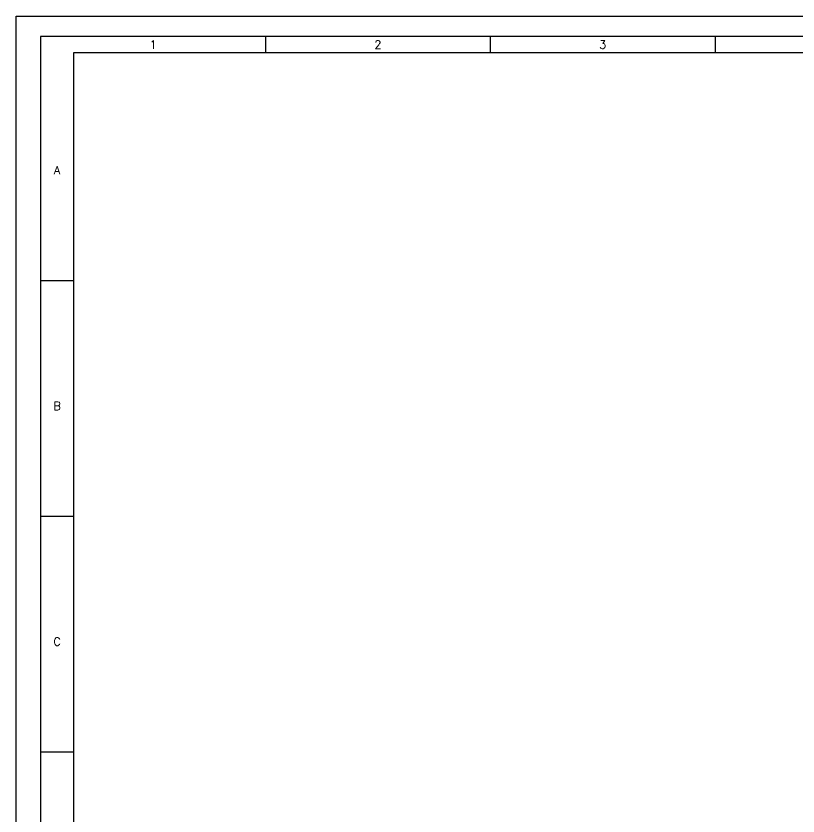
# Model space of a CAD drawing. Header units: millimetres. Extents: x 2659630 to 6742168, y -2425387 to -732288.
# Drawn here: x 3445553 to 3467925, y -1200525 to -1177630 of the extents above; entities that cross this region are included whole.
import ezdxf
from ezdxf.enums import TextEntityAlignment as Align

# ---------------------------------------------------------------- set-up
doc = ezdxf.new("R2010")
doc.units = ezdxf.units.MM
doc.layers.add('PNA', color=8, linetype='Continuous')
doc.styles.add('ROMANS', font='r.shx', dxfattribs={"width": 0.7})

# ---------------------------------------------------------------- blocks, each defined once
blk = doc.blocks.new('A1_SHEET.')
at = {"flags": 128}
blk.add_lwpolyline([(0, 0), (0, 594), (841, 594), (841, 0)], close=True, dxfattribs=at)
at = {"layer": 'PNA'}
for p, q in [((75.92, 587.8), (75.92, 582.8)), ((144.33, 587.8), (144.33, 582.8)), ((212.75, 587.8), (212.75, 582.8)), ((7.5, 513.45), (17.5, 513.45)), ((7.5, 441.7), (17.5, 441.7)), ((7.5, 369.95), (17.5, 369.95))]:
    blk.add_line(p, q, dxfattribs=at)
at = {"layer": 'PNA', "color": 1}
for points in [[(7.5, 6.2), (833.5, 6.2), (833.5, 587.8), (7.5, 587.8)], [(17.5, 11.2), (828.5, 11.2), (828.5, 582.8), (17.5, 582.8)]]:
    blk.add_lwpolyline(points, close=True, dxfattribs=at)
at = {"layer": 'PNA', "style": 'ROMANS'}
for s, p in [('1', (41.72, 585.3)), ('2', (110.13, 585.3)), ('3', (178.55, 585.3)), ('A', (12.5, 547.05)), ('B', (12.5, 475.3)), ('C', (12.5, 403.55))]:
    blk.add_text(s, height=2.5, dxfattribs=at).set_placement(p, align=Align.MIDDLE)

msp = doc.modelspace()

# ---------------------------------------------------------------- block references
at = {"xscale": 94.00879904875153, "yscale": 94.00879904875153, "zscale": 94.00879904875153}
msp.add_blockref('A1_SHEET.', (3445553.335, -1233470.769), dxfattribs=at)

doc.saveas('drawing.dxf')
